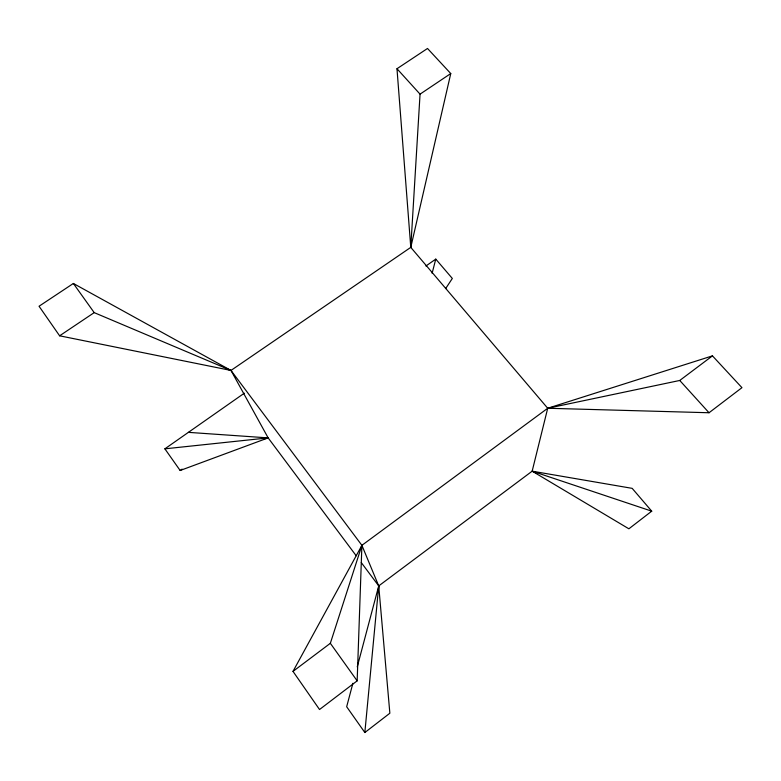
<?xml version="1.0" encoding="UTF-8"?>
<svg xmlns="http://www.w3.org/2000/svg" width="781" height="781" viewBox="0 0 781 781"><rect width="100%" height="100%" fill="white"/><g stroke="black" fill="none" stroke-linecap="round" stroke-linejoin="round"><path stroke-width="1.17" d="M357.161 680.847L361.896 545.333L230.981 370.438L73.365 283.464L39.05 306.24L59.62 335.81L230.981 370.438L410.777 247.372L450.764 73.551L427.51 48.471L396.982 68.728L410.777 247.372L547.715 408.258L709.031 412.749L741.95 387.669L712.457 355.863L547.715 408.258L361.896 545.333L293.002 671.387L319.527 709.519L357.161 680.847L330.343 643.3L361.896 545.333L378.726 585.916L389.856 713.229L364.844 732.529L346.666 706.746L352.895 683.287M396.982 68.728L420.051 94.15L410.777 247.372L411.284 241.309M378.385 590.768L378.726 585.916L361.261 562.545M364.844 732.529L378.726 585.916L532.164 471.177L547.715 408.258L679.753 380.464L712.457 355.863M360.988 548.877L361.896 545.333M432.118 273.262L435.769 259.116L452.326 278.446L445.648 288.589M357.249 666.867L378.726 585.916M651.725 511.174L628.881 528.805L532.164 471.177L632.18 488.359L651.725 511.174L532.164 471.177L536.586 473.159M293.002 671.387L330.343 643.3M244.326 393.185L164.879 448.831L180.147 470.494L182.119 469.108M425.918 266.009L435.769 259.116M59.62 335.81L94.198 312.625L230.981 370.438L268.156 437.887L356.175 555.721M420.051 94.15L450.764 73.551M180.147 470.494L268.156 437.887L188.406 432.352M263.48 439.039L268.156 437.887L164.879 448.831M547.715 408.258L551.327 407.867M226.353 368.886L230.981 370.438M679.753 380.464L709.031 412.749M73.365 283.464L94.198 312.625"/></g></svg>
